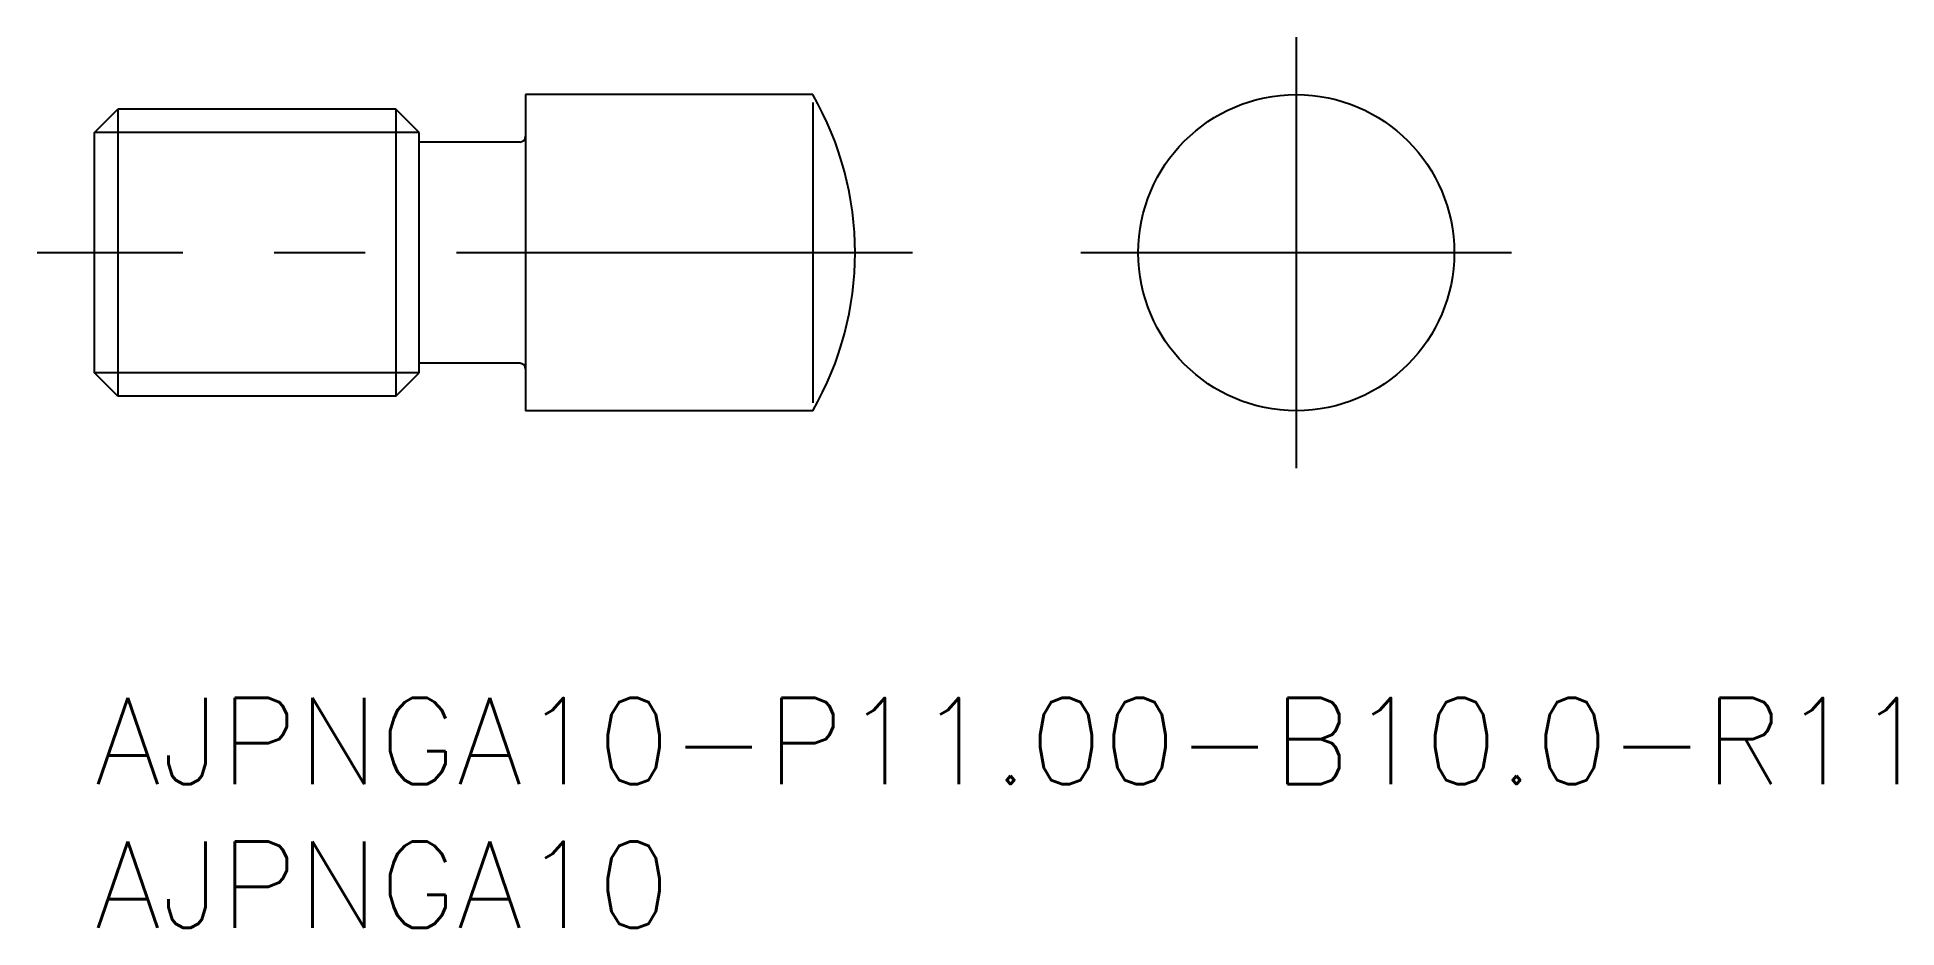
# Model space of a CAD drawing. Extents: x -2 to 62.7, y -8 to 23.
import ezdxf

# ---------------------------------------------------------------- set-up
doc = ezdxf.new("R2010")
doc.units = 0
doc.header["$LTSCALE"] = 0.5
doc.linetypes.add('CENTER', pattern=[50.8, 31.75, -6.35, 6.35, -6.35])
for name, color, linetype in [('MSM_CENTER', 1, 'CENTER'), ('MSM_CONTINUOUS', 7, 'CONTINUOUS'), ('MSM_NARROW', 5, 'CONTINUOUS'), ('MSM_PART_NUMBER', 7, 'CONTINUOUS')]:
    doc.layers.add(name, color=color, linetype=linetype)
doc.styles.get("Standard").update_dxf_attribs({"font": 'txt.shx', "height": 1.3, "bigfont": 'bigfont.shx'})

# ---------------------------------------------------------------- blocks, each defined once
blk = doc.blocks.new('*U12')
at = {"layer": 'MSM_PART_NUMBER'}
blk.add_text('AJPNGA10-P11.00-B10.0-R11', height=3, dxfattribs=at).set_placement((0, -3))
blk = doc.blocks.new('*U13')
at = {"layer": 'MSM_PART_NUMBER'}
blk.add_text('AJPNGA10', height=3, dxfattribs=at).set_placement((0, -8))

msp = doc.modelspace()

# ---------------------------------------------------------------- linework, layer by layer
at = {"layer": 'MSM_CENTER'}
for p, q in [((41.834, 23), (41.834, 8)), ((28.474, 15.5), (-2, 15.5)), ((49.334, 15.5), (34.334, 15.5))]:
    msp.add_line(p, q, dxfattribs=at)
at = {"layer": 'MSM_CONTINUOUS'}
for p, q in [((25, 21), (15, 21)), ((15, 21), (15, 10)), ((0, 19.688), (0.812, 20.5)), ((10.488, 20.5), (0.812, 20.5)), ((0.812, 20.5), (0.812, 10.5)), ((10.488, 20.5), (10.488, 10.5)), ((11.3, 19.688), (10.488, 20.5)), ((0, 11.312), (0, 19.688)), ((11.3, 11.312), (11.3, 19.688)), ((14.8, 19.35), (11.3, 19.35)), ((0.812, 10.5), (0, 11.312)), ((10.488, 10.5), (11.3, 11.312)), ((14.8, 11.65), (11.3, 11.65)), ((10.488, 10.5), (0.812, 10.5)), ((25, 10), (15, 10))]:
    msp.add_line(p, q, dxfattribs=at)
msp.add_circle((41.834, 15.5), 5.5, dxfattribs=at)
for centre, radius, start, end in [((15.474, 15.5), 11, 330, 30), ((14.8, 19.55), 0.2, 270, 360), ((14.8, 11.45), 0.2, 0, 90)]:
    msp.add_arc(centre, radius, start, end, dxfattribs=at)
at = {"layer": 'MSM_NARROW'}
for p, q in [((25, 20.725), (25, 10.275)), ((11.3, 19.688), (0, 19.688)), ((11.3, 11.312), (0, 11.312))]:
    msp.add_line(p, q, dxfattribs=at)

# ---------------------------------------------------------------- block references
at = {"layer": 'MSM_CONTINUOUS'}
for name in ['*U12', '*U13']:
    msp.add_blockref(name, (0, 0), dxfattribs=at)

doc.saveas('drawing.dxf')
